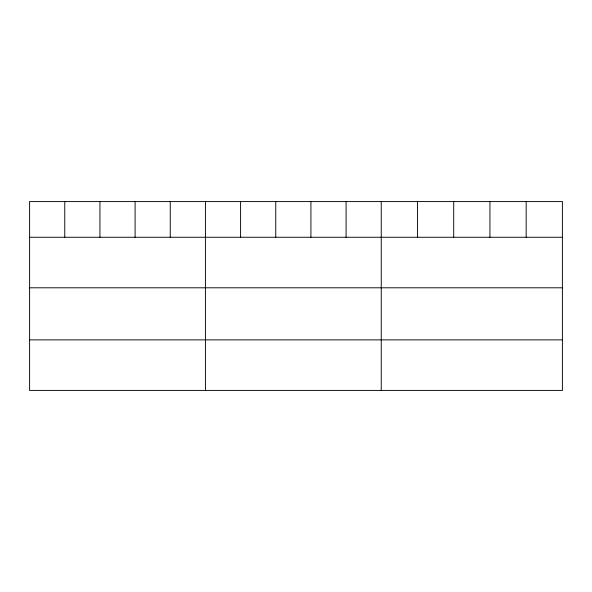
<?xml version="1.0" encoding="UTF-8"?>
<svg xmlns="http://www.w3.org/2000/svg" width="592" height="592" viewBox="0 0 592 592"><rect width="100%" height="100%" fill="white"/><g stroke="black" fill="none" stroke-linecap="round" stroke-linejoin="round"><path stroke-width="0.89" d="M562.4 237.259L562.4 390.417L29.6 390.417L29.6 201.583L562.4 201.583L562.4 237.259L29.6 237.259M29.6 287.801L562.4 287.801M29.6 339.875L562.4 339.875M526.17 201.583L526.17 237.259M489.939 201.583L489.939 237.259M453.709 201.583L453.709 237.259M417.478 201.583L417.478 237.259M381.248 201.583L381.248 390.417M346.083 201.583L346.083 237.259M310.918 201.583L310.918 237.259M275.754 201.583L275.754 237.259M240.589 201.583L240.589 237.259M205.424 201.583L205.424 390.417M170.259 201.583L170.259 237.259M135.094 201.583L135.094 237.259M99.93 201.583L99.93 237.259M64.765 201.583L64.765 237.259"/></g></svg>
